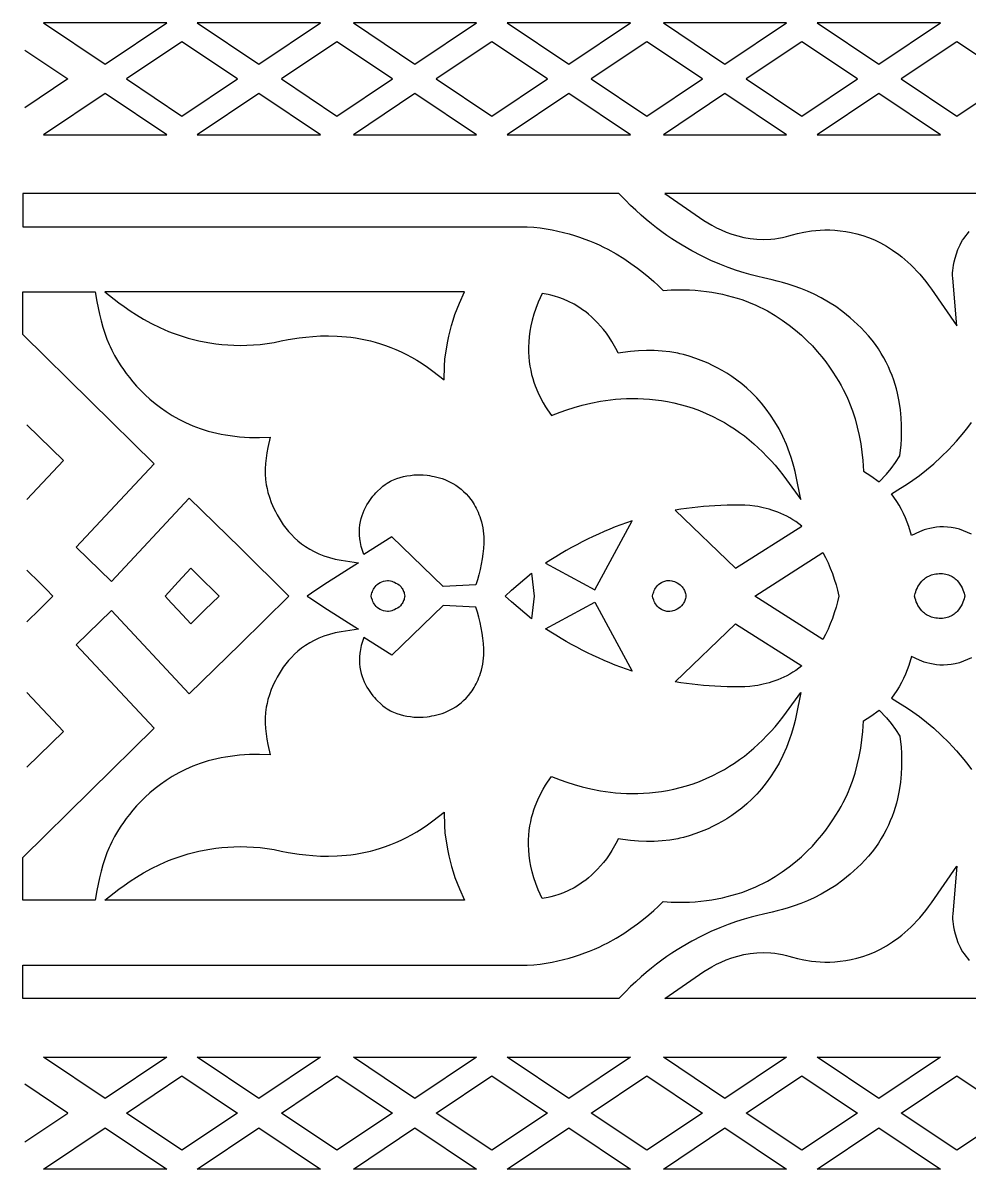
# Model space of a CAD drawing. Extents: x -324 to 324, y -70 to 70.
# Drawn here: x -323.9 to -208, y -70.3 to 70.3 of the extents above; entities that cross this region are included whole.
import ezdxf

# ---------------------------------------------------------------- set-up
doc = ezdxf.new("R2010")
doc.units = 0
doc.layers.add('LAYER_1', color=18, linetype='CONTINUOUS')

msp = doc.modelspace()

# ---------------------------------------------------------------- linework, layer by layer
at = {"layer": 'LAYER_1'}
for points in [[(-287.46, 70.25), (-302.55, 70.25), (-295, 65.18)], [(-306.29, 70.25), (-321.39, 70.25), (-313.84, 65.18)], [(-268.32, 70.25), (-283.42, 70.25), (-275.87, 65.18)], [(-257.03, 65.18), (-249.48, 70.25), (-264.58, 70.25)], [(-230.35, 70.25), (-245.44, 70.25), (-237.9, 65.18)], [(-211.51, 70.25), (-226.61, 70.25), (-219.06, 65.18)], [(-297.62, 63.38), (-304.42, 67.95), (-311.23, 63.38), (-304.42, 58.82)], [(-278.63, 63.38), (-285.44, 67.95), (-292.24, 63.38), (-285.44, 58.82)], [(-266.45, 58.82), (-259.65, 63.38), (-266.45, 67.95), (-273.26, 63.38)], [(-254.27, 63.38), (-247.46, 58.82), (-240.66, 63.38), (-247.46, 67.95)], [(-235.28, 63.38), (-228.48, 58.82), (-221.67, 63.38), (-228.48, 67.95)], [(-216.3, 63.38), (-209.49, 58.82), (-202.69, 63.38), (-209.49, 67.95)], [(-313.84, 61.59), (-321.39, 56.52), (-306.29, 56.52)], [(-302.55, 56.52), (-287.46, 56.52), (-295, 61.59)], [(-283.42, 56.52), (-268.32, 56.52), (-275.87, 61.59)], [(-249.48, 56.52), (-257.03, 61.59), (-264.58, 56.52)], [(-245.44, 56.52), (-230.35, 56.52), (-237.9, 61.59)], [(-226.61, 56.52), (-211.51, 56.52), (-219.06, 61.59)], [(-323.9, 45.24), (-262.12, 45.24), (-261.31, 45.2), (-260.55, 45.12), (-259.81, 45.01), (-259.08, 44.88), (-258.36, 44.73), (-257.67, 44.57), (-257, 44.39), (-256.34, 44.19), (-255.7, 43.98), (-255.08, 43.76), (-254.48, 43.53), (-253.89, 43.28), (-253.32, 43.03), (-252.77, 42.76), (-252.25, 42.5), (-251.23, 41.94), (-250.29, 41.36), (-249.42, 40.78), (-248.62, 40.2), (-247.88, 39.63), (-247.22, 39.07), (-246.62, 38.55), (-246.09, 38.06), (-245.48, 37.46), (-244.49, 37.52), (-243.73, 37.54), (-242.98, 37.54), (-242.26, 37.52), (-241.54, 37.48), (-240.85, 37.42), (-240.17, 37.34), (-239.51, 37.24), (-238.86, 37.13), (-238.22, 37), (-237.61, 36.85), (-237, 36.69), (-236.41, 36.52), (-235.84, 36.33), (-235.28, 36.13), (-234.74, 35.91), (-234.2, 35.69), (-233.69, 35.45), (-233.18, 35.2), (-232.7, 34.94), (-231.75, 34.4), (-230.87, 33.82), (-230.03, 33.22), (-229.25, 32.6), (-228.51, 31.96), (-227.83, 31.3), (-227.19, 30.65), (-226.6, 29.99), (-226.05, 29.33), (-225.55, 28.69), (-225.09, 28.06), (-224.67, 27.45), (-224.3, 26.87), (-223.96, 26.31), (-223.67, 25.8), (-223.42, 25.33), (-223.01, 24.52), (-222.76, 23.95), (-222.63, 23.65), (-222.27, 22.69), (-221.96, 21.71), (-221.69, 20.71), (-221.46, 19.69), (-221.27, 18.67), (-221.13, 17.63), (-221.02, 16.6), (-220.92, 15.3), (-220.01, 14.72), (-218.99, 14.01), (-218.11, 14.94), (-217.54, 15.63), (-217.01, 16.35), (-216.48, 17.19), (-216.33, 18.52), (-216.29, 19.26), (-216.26, 20.07), (-216.27, 20.93), (-216.31, 21.85), (-216.4, 22.82), (-216.55, 23.83), (-216.77, 24.86), (-216.9, 25.39), (-217.06, 25.93), (-217.23, 26.47), (-217.43, 27.01), (-217.64, 27.55), (-217.88, 28.1), (-218.15, 28.65), (-218.44, 29.19), (-218.76, 29.74), (-219.1, 30.28), (-219.47, 30.82), (-219.88, 31.35), (-220.31, 31.88), (-220.77, 32.4), (-221.21, 32.86), (-221.65, 33.29), (-222.1, 33.71), (-222.54, 34.1), (-222.99, 34.47), (-223.44, 34.83), (-224.33, 35.47), (-225.22, 36.04), (-226.1, 36.55), (-226.96, 36.99), (-227.8, 37.37), (-228.62, 37.7), (-229.4, 37.99), (-230.15, 38.23), (-230.86, 38.43), (-231.52, 38.61), (-232.13, 38.75), (-233.17, 38.99), (-233.89, 39.15), (-234.69, 39.36), (-235.56, 39.61), (-236.49, 39.91), (-237.49, 40.26), (-238.54, 40.67), (-239.63, 41.14), (-240.77, 41.69), (-241.95, 42.31), (-243.16, 43.01), (-243.77, 43.39), (-244.39, 43.79), (-245.01, 44.21), (-245.64, 44.66), (-246.27, 45.14), (-246.91, 45.63), (-247.54, 46.16), (-248.18, 46.7), (-248.82, 47.28), (-249.46, 47.88), (-250.1, 48.51), (-250.88, 49.33), (-323.9, 49.33)], [(-291.32, 0), (-297.3, 5.9), (-303.54, 12.01), (-313.07, 1.78), (-317.36, 6), (-307.84, 16.22), (-315.62, 23.88), (-323.9, 32.05), (-323.9, 37.29), (-315.05, 37.29), (-314.84, 36.12), (-314.69, 35.34), (-314.52, 34.55), (-314.32, 33.75), (-314.11, 32.97), (-313.87, 32.22), (-313.62, 31.5), (-313.34, 30.82), (-313.23, 30.58), (-313.01, 30.12), (-312.67, 29.47), (-312.2, 28.68), (-311.91, 28.23), (-311.6, 27.77), (-311.24, 27.28), (-310.85, 26.77), (-310.43, 26.25), (-309.97, 25.72), (-309.47, 25.19), (-308.93, 24.66), (-308.35, 24.13), (-307.72, 23.61), (-307.06, 23.1), (-306.36, 22.61), (-305.61, 22.13), (-304.82, 21.69), (-303.98, 21.27), (-303.1, 20.88), (-302.17, 20.53), (-301.19, 20.22), (-300.68, 20.09), (-300.16, 19.96), (-299.63, 19.84), (-299.08, 19.74), (-298.52, 19.66), (-297.95, 19.58), (-297.37, 19.52), (-296.77, 19.48), (-296.16, 19.45), (-295.53, 19.43), (-294.9, 19.44), (-293.6, 19.48), (-293.9, 18.19), (-294.02, 17.55), (-294.12, 16.89), (-294.18, 16.24), (-294.21, 15.58), (-294.21, 14.93), (-294.17, 14.28), (-294.09, 13.64), (-293.99, 13.16), (-293.88, 12.7), (-293.7, 12.13), (-293.47, 11.46), (-293.15, 10.72), (-292.97, 10.34), (-292.76, 9.94), (-292.53, 9.54), (-292.28, 9.13), (-292, 8.72), (-291.7, 8.32), (-291.37, 7.91), (-291.01, 7.52), (-290.63, 7.13), (-290.21, 6.76), (-289.76, 6.4), (-289.28, 6.06), (-288.77, 5.74), (-288.23, 5.44), (-287.64, 5.17), (-287.02, 4.92), (-286.36, 4.71), (-285.66, 4.52), (-284.92, 4.38), (-282.78, 4.08), (-287.02, 1.37), (-288.56, 0.36), (-289.1, 0), (-288.56, -0.36), (-287.02, -1.37), (-282.78, -4.08), (-284.92, -4.38), (-285.66, -4.52), (-286.36, -4.71), (-287.02, -4.92), (-287.64, -5.17), (-288.23, -5.44), (-288.77, -5.74), (-289.28, -6.06), (-289.76, -6.4), (-290.21, -6.76), (-290.63, -7.13), (-291.01, -7.52), (-291.37, -7.91), (-291.7, -8.32), (-292, -8.72), (-292.28, -9.13), (-292.53, -9.54), (-292.76, -9.94), (-292.97, -10.34), (-293.15, -10.72), (-293.47, -11.46), (-293.7, -12.13), (-293.88, -12.7), (-293.99, -13.16), (-294.09, -13.64), (-294.17, -14.28), (-294.21, -14.93), (-294.21, -15.58), (-294.18, -16.24), (-294.12, -16.89), (-294.02, -17.55), (-293.9, -18.19), (-293.6, -19.48), (-294.9, -19.44), (-295.53, -19.43), (-296.16, -19.45), (-296.77, -19.48), (-297.37, -19.52), (-297.95, -19.58), (-298.52, -19.66), (-299.08, -19.74), (-299.63, -19.84), (-300.16, -19.96), (-300.68, -20.09), (-301.19, -20.22), (-302.17, -20.53), (-303.1, -20.88), (-303.98, -21.27), (-304.82, -21.69), (-305.61, -22.13), (-306.36, -22.61), (-307.06, -23.1), (-307.72, -23.61), (-308.35, -24.13), (-308.93, -24.66), (-309.47, -25.19), (-309.97, -25.72), (-310.43, -26.25), (-310.85, -26.77), (-311.24, -27.28), (-311.6, -27.77), (-311.91, -28.23), (-312.2, -28.68), (-312.67, -29.47), (-313.01, -30.12), (-313.23, -30.58), (-313.34, -30.82), (-313.62, -31.5), (-313.87, -32.22), (-314.11, -32.97), (-314.32, -33.75), (-314.52, -34.55), (-314.69, -35.34), (-314.84, -36.12), (-315.05, -37.29), (-323.9, -37.29), (-323.9, -32.05), (-315.62, -23.88), (-307.84, -16.22), (-317.36, -6), (-313.07, -1.78), (-303.54, -12.01), (-297.3, -5.9)], [(-272.29, 26.5), (-272.26, 28.17), (-272.2, 29.04), (-272.07, 30.07), (-271.86, 31.23), (-271.73, 31.85), (-271.58, 32.49), (-271.4, 33.14), (-271.2, 33.82), (-270.97, 34.5), (-270.72, 35.19), (-270.43, 35.88), (-269.8, 37.29), (-313.86, 37.29), (-312.15, 35.95), (-311.5, 35.47), (-310.78, 34.97), (-309.98, 34.45), (-309.11, 33.93), (-308.16, 33.41), (-307.14, 32.92), (-306.05, 32.44), (-305.48, 32.22), (-304.89, 32.01), (-304.28, 31.81), (-303.66, 31.62), (-303.01, 31.45), (-302.35, 31.29), (-301.68, 31.15), (-300.99, 31.02), (-300.28, 30.92), (-299.55, 30.84), (-298.81, 30.78), (-298.05, 30.74), (-297.27, 30.72), (-296.48, 30.74), (-295.67, 30.78), (-294.85, 30.84), (-293.98, 30.95), (-293.11, 31.09), (-292.26, 31.26), (-291.42, 31.43), (-290.06, 31.65), (-289.26, 31.74), (-288.39, 31.82), (-287.45, 31.88), (-286.45, 31.89), (-285.39, 31.86), (-284.28, 31.78), (-283.72, 31.71), (-283.14, 31.63), (-282.55, 31.53), (-281.95, 31.41), (-281.34, 31.27), (-280.73, 31.1), (-280.11, 30.92), (-279.48, 30.71), (-278.85, 30.48), (-278.21, 30.22), (-277.57, 29.93), (-276.93, 29.62), (-276.28, 29.27), (-275.63, 28.9), (-274.98, 28.49), (-274.33, 28.06), (-273.69, 27.58)], [(-228.61, 11.81), (-229.18, 14.66), (-229.31, 15.27), (-229.46, 15.86), (-229.62, 16.43), (-229.79, 16.99), (-229.98, 17.53), (-230.37, 18.57), (-230.8, 19.55), (-231.27, 20.48), (-231.77, 21.34), (-232.3, 22.16), (-232.85, 22.92), (-233.42, 23.63), (-234, 24.29), (-234.6, 24.9), (-235.21, 25.47), (-235.82, 25.99), (-236.44, 26.46), (-237.05, 26.9), (-237.66, 27.3), (-238.26, 27.66), (-238.84, 27.98), (-239.41, 28.27), (-239.96, 28.53), (-240.49, 28.76), (-241.45, 29.13), (-242.29, 29.4), (-242.96, 29.59), (-243.43, 29.7), (-243.69, 29.75), (-244.64, 29.92), (-245.59, 30.02), (-246.56, 30.08), (-247.52, 30.09), (-248.49, 30.05), (-249.45, 29.97), (-250.4, 29.85), (-250.98, 29.76), (-251.12, 30.05), (-251.43, 30.64), (-251.75, 31.19), (-252.09, 31.71), (-252.43, 32.2), (-252.78, 32.66), (-253.14, 33.09), (-253.5, 33.49), (-253.86, 33.86), (-254.23, 34.21), (-254.6, 34.53), (-254.96, 34.82), (-255.33, 35.09), (-255.69, 35.34), (-256.39, 35.77), (-257.06, 36.12), (-257.69, 36.4), (-258.27, 36.61), (-258.77, 36.77), (-259.21, 36.89), (-259.55, 36.96), (-260.29, 37.1), (-260.78, 36), (-261.07, 35.26), (-261.31, 34.54), (-261.51, 33.82), (-261.67, 33.13), (-261.79, 32.45), (-261.88, 31.78), (-261.94, 31.14), (-261.96, 30.51), (-261.95, 29.9), (-261.92, 29.31), (-261.87, 28.74), (-261.79, 28.19), (-261.69, 27.67), (-261.58, 27.16), (-261.45, 26.68), (-261.31, 26.22), (-261.16, 25.78), (-260.84, 24.98), (-260.51, 24.28), (-260.18, 23.69), (-259.89, 23.2), (-259.64, 22.82), (-259.14, 22.14), (-258.09, 22.54), (-257.28, 22.82), (-256.38, 23.11), (-255.39, 23.39), (-254.31, 23.65), (-253.15, 23.87), (-252.55, 23.97), (-251.93, 24.05), (-251.29, 24.12), (-250.64, 24.17), (-249.97, 24.2), (-249.28, 24.22), (-248.58, 24.22), (-247.87, 24.19), (-247.15, 24.14), (-246.42, 24.06), (-245.67, 23.96), (-244.92, 23.83), (-244.15, 23.68), (-243.38, 23.49), (-242.6, 23.26), (-241.81, 23.01), (-241.01, 22.72), (-240.21, 22.39), (-239.4, 22.02), (-238.59, 21.61), (-237.95, 21.26), (-237.33, 20.88), (-236.71, 20.48), (-236.11, 20.06), (-235.52, 19.62), (-234.94, 19.16), (-234.37, 18.67), (-233.82, 18.17), (-233.28, 17.66), (-232.76, 17.12), (-232.25, 16.58), (-231.75, 16.02), (-231.27, 15.44), (-230.81, 14.86), (-230.36, 14.26)], [(-268.41, 1.36), (-272.42, 1.18), (-278.7, 7.27), (-282.13, 5.09), (-282.22, 5.34), (-282.31, 5.59), (-282.38, 5.84), (-282.45, 6.08), (-282.51, 6.32), (-282.55, 6.56), (-282.59, 6.79), (-282.62, 7.02), (-282.66, 7.47), (-282.67, 7.9), (-282.65, 8.32), (-282.61, 8.73), (-282.54, 9.12), (-282.45, 9.5), (-282.34, 9.86), (-282.22, 10.21), (-282.08, 10.54), (-281.92, 10.86), (-281.76, 11.16), (-281.58, 11.45), (-281.4, 11.72), (-281.22, 11.97), (-281.03, 12.22), (-280.84, 12.44), (-280.65, 12.65), (-280.46, 12.84), (-280.11, 13.18), (-279.8, 13.45), (-279.54, 13.65), (-279.26, 13.85), (-279.08, 13.96), (-278.89, 14.06), (-278.7, 14.16), (-278.51, 14.25), (-278.11, 14.41), (-277.7, 14.54), (-277.28, 14.65), (-276.86, 14.73), (-276.44, 14.79), (-276.02, 14.84), (-275.65, 14.85), (-275.31, 14.86), (-274.88, 14.84), (-274.38, 14.8), (-274.1, 14.76), (-273.81, 14.71), (-273.51, 14.65), (-273.2, 14.58), (-272.88, 14.49), (-272.55, 14.39), (-272.22, 14.27), (-271.89, 14.13), (-271.55, 13.97), (-271.22, 13.79), (-270.88, 13.58), (-270.55, 13.36), (-270.23, 13.1), (-269.91, 12.82), (-269.6, 12.52), (-269.31, 12.18), (-269.02, 11.81), (-268.88, 11.62), (-268.75, 11.41), (-268.62, 11.2), (-268.49, 10.98), (-268.37, 10.75), (-268.26, 10.51), (-268.14, 10.27), (-268.04, 10.01), (-267.94, 9.74), (-267.84, 9.47), (-267.73, 9.11), (-267.64, 8.74), (-267.57, 8.37), (-267.52, 8), (-267.48, 7.62), (-267.45, 7.24), (-267.43, 6.86), (-267.42, 6.49), (-267.48, 5.83), (-267.55, 5.18), (-267.65, 4.54), (-267.77, 3.89), (-267.9, 3.25), (-268.05, 2.61), (-268.23, 1.98)], [(-244, 10.52), (-236.59, 3.4), (-228.47, 8.58), (-228.84, 8.86), (-229.21, 9.12), (-229.58, 9.35), (-229.95, 9.57), (-230.32, 9.78), (-230.69, 9.96), (-231.06, 10.13), (-231.42, 10.28), (-231.78, 10.41), (-232.14, 10.54), (-232.5, 10.64), (-232.85, 10.74), (-233.2, 10.82), (-233.54, 10.89), (-233.88, 10.96), (-234.22, 11.01), (-234.86, 11.08), (-235.48, 11.13), (-236.07, 11.15), (-236.62, 11.15), (-237.61, 11.12), (-238.42, 11.09), (-239.12, 11.06), (-239.82, 11.02), (-240.52, 10.96), (-241.22, 10.89), (-241.92, 10.82), (-242.61, 10.73), (-243.31, 10.63)], [(-259.87, 4.03), (-253.83, 0.76), (-249.26, 9.22), (-249.96, 8.98), (-250.65, 8.73), (-251.34, 8.46), (-252.02, 8.19), (-252.71, 7.9), (-253.38, 7.6), (-254.06, 7.29), (-254.72, 6.97), (-255.39, 6.64), (-256.04, 6.29), (-256.7, 5.94), (-257.34, 5.58), (-257.98, 5.2), (-258.62, 4.82), (-259.24, 4.43)], [(-234.24, 0), (-225.9, 5.33), (-225.57, 4.7), (-225.27, 4.06), (-224.99, 3.41), (-224.73, 2.74), (-224.5, 2.07), (-224.29, 1.38), (-224.11, 0.7), (-223.96, 0), (-224.11, -0.7), (-224.29, -1.38), (-224.5, -2.07), (-224.73, -2.74), (-224.99, -3.41), (-225.27, -4.06), (-225.57, -4.7), (-225.9, -5.33)], [(-306.46, 0), (-304.89, 1.72), (-303.33, 3.4), (-301.6, 1.71), (-300.74, 0.86), (-299.88, 0), (-301.6, -1.71), (-303.33, -3.4), (-304.89, -1.72), (-305.68, -0.86)], [(-281.25, 0), (-281.19, 0.24), (-281.14, 0.37), (-281.09, 0.52), (-281.03, 0.67), (-280.95, 0.82), (-280.86, 0.97), (-280.75, 1.12), (-280.63, 1.27), (-280.49, 1.4), (-280.33, 1.53), (-280.15, 1.64), (-279.95, 1.74), (-279.73, 1.81), (-279.49, 1.87), (-279.22, 1.9), (-279.11, 1.89), (-278.87, 1.84), (-278.72, 1.8), (-278.56, 1.75), (-278.38, 1.68), (-278.2, 1.59), (-278.01, 1.48), (-277.83, 1.35), (-277.66, 1.2), (-277.58, 1.11), (-277.51, 1.02), (-277.44, 0.92), (-277.37, 0.81), (-277.31, 0.69), (-277.26, 0.57), (-277.21, 0.44), (-277.18, 0.3), (-277.15, 0.16), (-277.13, 0), (-277.15, -0.16), (-277.18, -0.3), (-277.21, -0.44), (-277.26, -0.57), (-277.31, -0.69), (-277.37, -0.81), (-277.44, -0.92), (-277.51, -1.02), (-277.66, -1.2), (-277.83, -1.35), (-278.01, -1.48), (-278.2, -1.59), (-278.38, -1.68), (-278.56, -1.75), (-278.72, -1.8), (-278.87, -1.84), (-279.11, -1.89), (-279.22, -1.9), (-279.49, -1.87), (-279.73, -1.81), (-279.95, -1.74), (-280.15, -1.64), (-280.33, -1.53), (-280.49, -1.4), (-280.63, -1.27), (-280.75, -1.12), (-280.86, -0.97), (-280.95, -0.82), (-281.03, -0.67), (-281.09, -0.52), (-281.19, -0.24)], [(-264.84, 0), (-264.05, 0.72), (-263.24, 1.43), (-262.42, 2.11), (-261.59, 2.78), (-261.26, 0), (-261.59, -2.78), (-262.42, -2.11), (-263.24, -1.43), (-264.05, -0.72)], [(-246.77, 0), (-246.72, 0.24), (-246.67, 0.37), (-246.62, 0.52), (-246.56, 0.67), (-246.48, 0.82), (-246.39, 0.98), (-246.29, 1.13), (-246.16, 1.27), (-246.03, 1.41), (-245.87, 1.54), (-245.69, 1.65), (-245.49, 1.75), (-245.28, 1.83), (-245.03, 1.88), (-244.77, 1.91), (-244.66, 1.9), (-244.42, 1.85), (-244.27, 1.81), (-244.1, 1.76), (-243.92, 1.69), (-243.74, 1.6), (-243.56, 1.49), (-243.38, 1.35), (-243.21, 1.2), (-243.13, 1.11), (-243.05, 1.02), (-242.98, 0.92), (-242.92, 0.81), (-242.86, 0.69), (-242.81, 0.57), (-242.76, 0.44), (-242.73, 0.3), (-242.7, 0.16), (-242.68, 0), (-242.7, -0.16), (-242.73, -0.3), (-242.76, -0.44), (-242.81, -0.57), (-242.86, -0.69), (-242.92, -0.81), (-242.98, -0.92), (-243.05, -1.02), (-243.21, -1.2), (-243.38, -1.35), (-243.56, -1.49), (-243.74, -1.6), (-243.92, -1.69), (-244.1, -1.76), (-244.27, -1.81), (-244.42, -1.85), (-244.66, -1.9), (-244.77, -1.91), (-245.03, -1.88), (-245.28, -1.83), (-245.49, -1.75), (-245.69, -1.65), (-245.87, -1.54), (-246.03, -1.41), (-246.16, -1.27), (-246.29, -1.13), (-246.39, -0.98), (-246.48, -0.82), (-246.56, -0.67), (-246.62, -0.52), (-246.72, -0.24)], [(-214.68, 0), (-214.6, 0.32), (-214.53, 0.51), (-214.46, 0.72), (-214.36, 0.93), (-214.25, 1.16), (-214.11, 1.38), (-213.95, 1.6), (-213.77, 1.82), (-213.56, 2.02), (-213.44, 2.12), (-213.32, 2.21), (-213.19, 2.3), (-213.06, 2.38), (-212.91, 2.45), (-212.76, 2.52), (-212.6, 2.58), (-212.43, 2.63), (-212.25, 2.67), (-212.06, 2.71), (-211.86, 2.73), (-211.66, 2.75), (-211.44, 2.75), (-211.24, 2.74), (-211.05, 2.72), (-210.86, 2.69), (-210.69, 2.65), (-210.52, 2.59), (-210.36, 2.53), (-210.21, 2.46), (-210.07, 2.39), (-209.94, 2.3), (-209.81, 2.21), (-209.69, 2.12), (-209.58, 2.02), (-209.47, 1.91), (-209.28, 1.69), (-209.11, 1.46), (-208.97, 1.22), (-208.85, 0.99), (-208.75, 0.76), (-208.67, 0.54), (-208.6, 0.34), (-208.52, 0), (-208.55, -0.15), (-208.6, -0.34), (-208.67, -0.54), (-208.75, -0.76), (-208.85, -0.99), (-208.97, -1.22), (-209.11, -1.46), (-209.28, -1.69), (-209.47, -1.91), (-209.58, -2.02), (-209.69, -2.12), (-209.81, -2.21), (-209.94, -2.3), (-210.07, -2.39), (-210.21, -2.46), (-210.36, -2.53), (-210.52, -2.59), (-210.69, -2.65), (-210.86, -2.69), (-211.05, -2.72), (-211.24, -2.74), (-211.44, -2.75), (-211.66, -2.75), (-211.86, -2.73), (-212.06, -2.71), (-212.25, -2.67), (-212.43, -2.63), (-212.6, -2.58), (-212.76, -2.52), (-212.91, -2.45), (-213.06, -2.38), (-213.19, -2.3), (-213.32, -2.21), (-213.44, -2.12), (-213.56, -2.02), (-213.77, -1.82), (-213.95, -1.6), (-214.11, -1.38), (-214.25, -1.16), (-214.36, -0.93), (-214.46, -0.72), (-214.53, -0.51), (-214.6, -0.32)], [(-268.41, -1.36), (-272.42, -1.18), (-278.7, -7.27), (-282.13, -5.09), (-282.22, -5.34), (-282.31, -5.59), (-282.38, -5.84), (-282.45, -6.08), (-282.51, -6.32), (-282.55, -6.56), (-282.59, -6.79), (-282.62, -7.02), (-282.66, -7.47), (-282.67, -7.9), (-282.65, -8.32), (-282.61, -8.73), (-282.54, -9.12), (-282.45, -9.5), (-282.34, -9.86), (-282.22, -10.21), (-282.08, -10.54), (-281.92, -10.86), (-281.76, -11.16), (-281.58, -11.45), (-281.4, -11.72), (-281.22, -11.97), (-281.03, -12.22), (-280.84, -12.44), (-280.65, -12.65), (-280.46, -12.84), (-280.11, -13.18), (-279.8, -13.45), (-279.54, -13.65), (-279.26, -13.85), (-279.08, -13.96), (-278.89, -14.06), (-278.7, -14.16), (-278.51, -14.25), (-278.11, -14.41), (-277.7, -14.54), (-277.28, -14.65), (-276.86, -14.73), (-276.44, -14.79), (-276.02, -14.84), (-275.65, -14.85), (-275.31, -14.86), (-274.88, -14.84), (-274.38, -14.8), (-274.1, -14.76), (-273.81, -14.71), (-273.51, -14.65), (-273.2, -14.58), (-272.88, -14.49), (-272.55, -14.39), (-272.22, -14.27), (-271.89, -14.13), (-271.55, -13.97), (-271.22, -13.79), (-270.88, -13.58), (-270.55, -13.36), (-270.23, -13.1), (-269.91, -12.82), (-269.6, -12.52), (-269.31, -12.18), (-269.02, -11.81), (-268.88, -11.62), (-268.75, -11.41), (-268.62, -11.2), (-268.49, -10.98), (-268.37, -10.75), (-268.26, -10.51), (-268.14, -10.27), (-268.04, -10.01), (-267.94, -9.74), (-267.84, -9.47), (-267.73, -9.11), (-267.64, -8.74), (-267.57, -8.37), (-267.52, -8), (-267.48, -7.62), (-267.45, -7.24), (-267.43, -6.86), (-267.42, -6.49), (-267.48, -5.83), (-267.55, -5.18), (-267.65, -4.54), (-267.77, -3.89), (-267.9, -3.25), (-268.05, -2.61), (-268.23, -1.98)], [(-259.87, -4.03), (-253.83, -0.76), (-249.26, -9.22), (-249.96, -8.98), (-250.65, -8.73), (-251.34, -8.46), (-252.02, -8.19), (-252.71, -7.9), (-253.38, -7.6), (-254.06, -7.29), (-254.72, -6.97), (-255.39, -6.64), (-256.04, -6.29), (-256.7, -5.94), (-257.34, -5.58), (-257.98, -5.2), (-258.62, -4.82), (-259.24, -4.43)], [(-244, -10.52), (-236.59, -3.4), (-228.47, -8.58), (-228.84, -8.86), (-229.21, -9.12), (-229.58, -9.35), (-229.95, -9.57), (-230.32, -9.78), (-230.69, -9.96), (-231.06, -10.13), (-231.42, -10.28), (-231.78, -10.41), (-232.14, -10.54), (-232.5, -10.64), (-232.85, -10.74), (-233.2, -10.82), (-233.54, -10.89), (-233.88, -10.96), (-234.22, -11.01), (-234.86, -11.08), (-235.48, -11.13), (-236.07, -11.15), (-236.62, -11.15), (-237.61, -11.12), (-238.42, -11.09), (-239.12, -11.06), (-239.82, -11.02), (-240.52, -10.96), (-241.22, -10.89), (-241.92, -10.82), (-242.61, -10.73), (-243.31, -10.63)], [(-228.61, -11.81), (-229.18, -14.66), (-229.31, -15.27), (-229.46, -15.86), (-229.62, -16.43), (-229.79, -16.99), (-229.98, -17.53), (-230.37, -18.57), (-230.8, -19.55), (-231.27, -20.48), (-231.77, -21.34), (-232.3, -22.16), (-232.85, -22.92), (-233.42, -23.63), (-234, -24.29), (-234.6, -24.9), (-235.21, -25.47), (-235.82, -25.99), (-236.44, -26.46), (-237.05, -26.9), (-237.66, -27.3), (-238.26, -27.66), (-238.84, -27.98), (-239.41, -28.27), (-239.96, -28.53), (-240.49, -28.76), (-241.45, -29.13), (-242.29, -29.4), (-242.96, -29.59), (-243.43, -29.7), (-243.69, -29.75), (-244.64, -29.92), (-245.59, -30.02), (-246.56, -30.08), (-247.52, -30.09), (-248.49, -30.05), (-249.45, -29.97), (-250.4, -29.85), (-250.98, -29.76), (-251.12, -30.05), (-251.43, -30.64), (-251.75, -31.19), (-252.09, -31.71), (-252.43, -32.2), (-252.78, -32.66), (-253.14, -33.09), (-253.5, -33.49), (-253.86, -33.86), (-254.23, -34.21), (-254.6, -34.53), (-254.96, -34.82), (-255.33, -35.09), (-255.69, -35.34), (-256.39, -35.77), (-257.06, -36.12), (-257.69, -36.4), (-258.27, -36.61), (-258.77, -36.77), (-259.21, -36.89), (-259.55, -36.96), (-260.29, -37.1), (-260.78, -36), (-261.07, -35.26), (-261.31, -34.54), (-261.51, -33.82), (-261.67, -33.13), (-261.79, -32.45), (-261.88, -31.78), (-261.94, -31.14), (-261.96, -30.51), (-261.95, -29.9), (-261.92, -29.31), (-261.87, -28.74), (-261.79, -28.19), (-261.69, -27.67), (-261.58, -27.16), (-261.45, -26.68), (-261.31, -26.22), (-261.16, -25.78), (-260.84, -24.98), (-260.51, -24.28), (-260.18, -23.69), (-259.89, -23.2), (-259.64, -22.82), (-259.14, -22.14), (-258.09, -22.54), (-257.28, -22.82), (-256.38, -23.11), (-255.39, -23.39), (-254.31, -23.65), (-253.15, -23.87), (-252.55, -23.97), (-251.93, -24.05), (-251.29, -24.12), (-250.64, -24.17), (-249.97, -24.2), (-249.28, -24.22), (-248.58, -24.22), (-247.87, -24.19), (-247.15, -24.14), (-246.42, -24.06), (-245.67, -23.96), (-244.92, -23.83), (-244.15, -23.68), (-243.38, -23.49), (-242.6, -23.26), (-241.81, -23.01), (-241.01, -22.72), (-240.21, -22.39), (-239.4, -22.02), (-238.59, -21.61), (-237.95, -21.26), (-237.33, -20.88), (-236.71, -20.48), (-236.11, -20.06), (-235.52, -19.62), (-234.94, -19.16), (-234.37, -18.67), (-233.82, -18.17), (-233.28, -17.66), (-232.76, -17.12), (-232.25, -16.58), (-231.75, -16.02), (-231.27, -15.44), (-230.81, -14.86), (-230.36, -14.26)], [(-323.9, -45.24), (-262.12, -45.24), (-261.31, -45.2), (-260.55, -45.12), (-259.81, -45.01), (-259.08, -44.88), (-258.36, -44.73), (-257.67, -44.57), (-257, -44.39), (-256.34, -44.19), (-255.7, -43.98), (-255.08, -43.76), (-254.48, -43.53), (-253.89, -43.28), (-253.32, -43.03), (-252.77, -42.76), (-252.25, -42.5), (-251.23, -41.94), (-250.29, -41.36), (-249.42, -40.78), (-248.62, -40.2), (-247.88, -39.63), (-247.22, -39.07), (-246.62, -38.55), (-246.09, -38.06), (-245.48, -37.46), (-244.49, -37.52), (-243.73, -37.54), (-242.98, -37.54), (-242.26, -37.52), (-241.54, -37.48), (-240.85, -37.42), (-240.17, -37.34), (-239.51, -37.24), (-238.86, -37.13), (-238.22, -37), (-237.61, -36.85), (-237, -36.69), (-236.41, -36.52), (-235.84, -36.33), (-235.28, -36.13), (-234.74, -35.91), (-234.2, -35.69), (-233.69, -35.45), (-233.18, -35.2), (-232.7, -34.94), (-231.75, -34.4), (-230.87, -33.82), (-230.03, -33.22), (-229.25, -32.6), (-228.51, -31.96), (-227.83, -31.3), (-227.19, -30.65), (-226.6, -29.99), (-226.05, -29.33), (-225.55, -28.69), (-225.09, -28.06), (-224.67, -27.45), (-224.3, -26.87), (-223.96, -26.31), (-223.67, -25.8), (-223.42, -25.33), (-223.01, -24.52), (-222.76, -23.95), (-222.63, -23.65), (-222.27, -22.69), (-221.96, -21.71), (-221.69, -20.71), (-221.46, -19.69), (-221.27, -18.67), (-221.13, -17.63), (-221.02, -16.6), (-220.92, -15.3), (-220.01, -14.72), (-218.99, -14.01), (-218.11, -14.94), (-217.54, -15.63), (-217.01, -16.35), (-216.48, -17.19), (-216.33, -18.52), (-216.29, -19.26), (-216.26, -20.07), (-216.27, -20.93), (-216.31, -21.85), (-216.4, -22.82), (-216.55, -23.83), (-216.77, -24.86), (-216.9, -25.39), (-217.06, -25.93), (-217.23, -26.47), (-217.43, -27.01), (-217.64, -27.55), (-217.88, -28.1), (-218.15, -28.65), (-218.44, -29.19), (-218.76, -29.74), (-219.1, -30.28), (-219.47, -30.82), (-219.88, -31.35), (-220.31, -31.88), (-220.77, -32.4), (-221.21, -32.86), (-221.65, -33.29), (-222.1, -33.71), (-222.54, -34.1), (-222.99, -34.47), (-223.44, -34.83), (-224.33, -35.47), (-225.22, -36.04), (-226.1, -36.55), (-226.96, -36.99), (-227.8, -37.37), (-228.62, -37.7), (-229.4, -37.99), (-230.15, -38.23), (-230.86, -38.43), (-231.52, -38.61), (-232.13, -38.75), (-233.17, -38.99), (-233.89, -39.15), (-234.69, -39.36), (-235.56, -39.61), (-236.49, -39.91), (-237.49, -40.26), (-238.54, -40.67), (-239.63, -41.14), (-240.77, -41.69), (-241.95, -42.31), (-243.16, -43.01), (-243.77, -43.39), (-244.39, -43.79), (-245.01, -44.21), (-245.64, -44.66), (-246.27, -45.14), (-246.91, -45.63), (-247.54, -46.16), (-248.18, -46.7), (-248.82, -47.28), (-249.46, -47.88), (-250.1, -48.51), (-250.88, -49.33), (-323.9, -49.33)], [(-272.29, -26.5), (-272.26, -28.17), (-272.2, -29.04), (-272.07, -30.07), (-271.86, -31.23), (-271.73, -31.85), (-271.58, -32.49), (-271.4, -33.14), (-271.2, -33.82), (-270.97, -34.5), (-270.72, -35.19), (-270.43, -35.88), (-269.8, -37.29), (-313.86, -37.29), (-312.15, -35.95), (-311.5, -35.47), (-310.78, -34.97), (-309.98, -34.45), (-309.11, -33.93), (-308.16, -33.41), (-307.14, -32.92), (-306.05, -32.44), (-305.48, -32.22), (-304.89, -32.01), (-304.28, -31.81), (-303.66, -31.62), (-303.01, -31.45), (-302.35, -31.29), (-301.68, -31.15), (-300.99, -31.02), (-300.28, -30.92), (-299.55, -30.84), (-298.81, -30.78), (-298.05, -30.74), (-297.27, -30.72), (-296.48, -30.74), (-295.67, -30.78), (-294.85, -30.84), (-293.98, -30.95), (-293.11, -31.09), (-292.26, -31.26), (-291.42, -31.43), (-290.06, -31.65), (-289.26, -31.74), (-288.39, -31.82), (-287.45, -31.88), (-286.45, -31.89), (-285.39, -31.86), (-284.28, -31.78), (-283.72, -31.71), (-283.14, -31.63), (-282.55, -31.53), (-281.95, -31.41), (-281.34, -31.27), (-280.73, -31.1), (-280.11, -30.92), (-279.48, -30.71), (-278.85, -30.48), (-278.21, -30.22), (-277.57, -29.93), (-276.93, -29.62), (-276.28, -29.27), (-275.63, -28.9), (-274.98, -28.49), (-274.33, -28.06), (-273.69, -27.58)], [(-313.84, -61.59), (-321.39, -56.52), (-306.29, -56.52)], [(-302.55, -56.52), (-287.46, -56.52), (-295, -61.59)], [(-283.42, -56.52), (-268.32, -56.52), (-275.87, -61.59)], [(-249.48, -56.52), (-257.03, -61.59), (-264.58, -56.52)], [(-245.44, -56.52), (-230.35, -56.52), (-237.9, -61.59)], [(-226.61, -56.52), (-211.51, -56.52), (-219.06, -61.59)], [(-297.62, -63.38), (-304.42, -67.95), (-311.23, -63.38), (-304.42, -58.82)], [(-278.63, -63.38), (-285.44, -67.95), (-292.24, -63.38), (-285.44, -58.82)], [(-266.45, -58.82), (-259.65, -63.38), (-266.45, -67.95), (-273.26, -63.38)], [(-254.27, -63.38), (-247.46, -58.82), (-240.66, -63.38), (-247.46, -67.95)], [(-235.28, -63.38), (-228.48, -58.82), (-221.67, -63.38), (-228.48, -67.95)], [(-216.3, -63.38), (-209.49, -58.82), (-202.69, -63.38), (-209.49, -67.95)], [(-306.29, -70.25), (-321.39, -70.25), (-313.84, -65.18)], [(-287.46, -70.25), (-302.55, -70.25), (-295, -65.18)], [(-268.32, -70.25), (-283.42, -70.25), (-275.87, -65.18)], [(-257.03, -65.18), (-249.48, -70.25), (-264.58, -70.25)], [(-230.35, -70.25), (-245.44, -70.25), (-237.9, -65.18)], [(-211.51, -70.25), (-226.61, -70.25), (-219.06, -65.18)]]:
    msp.add_lwpolyline(points, close=True, dxfattribs=at)
for points in [[(-323.68, 66.93), (-318.39, 63.38), (-323.68, 59.83)], [(-198.18, 49.36), (-245.26, 49.36), (-240.48, 46.04), (-240.01, 45.74), (-239.5, 45.45), (-238.95, 45.15), (-238.36, 44.87), (-237.73, 44.6), (-237.06, 44.35), (-236.34, 44.14), (-235.59, 43.96), (-234.81, 43.83), (-233.99, 43.74), (-233.13, 43.72), (-232.26, 43.76), (-231.79, 43.8), (-231.33, 43.86), (-230.86, 43.95), (-230.36, 44.05), (-230.08, 44.14), (-229.64, 44.27), (-229.02, 44.43), (-228.24, 44.6), (-227.29, 44.75), (-226.78, 44.81), (-226.23, 44.85), (-225.66, 44.87), (-225.05, 44.87), (-224.43, 44.84), (-223.78, 44.78), (-223.11, 44.7), (-222.43, 44.57), (-221.73, 44.41), (-221.02, 44.2), (-220.3, 43.95), (-219.57, 43.65), (-218.84, 43.29), (-218.1, 42.88), (-217.36, 42.41), (-216.61, 41.87), (-216.24, 41.58), (-215.87, 41.27), (-215.5, 40.94), (-215.13, 40.59), (-214.76, 40.23), (-214.4, 39.84), (-214.03, 39.44), (-213.67, 39.01), (-213.31, 38.56), (-212.95, 38.09), (-212.59, 37.6), (-209.51, 33.12), (-209.99, 38.95), (-210.01, 39.3), (-210.01, 39.62), (-209.99, 39.89), (-209.9, 40.55), (-209.82, 40.96), (-209.71, 41.43), (-209.55, 41.95), (-209.35, 42.49), (-209.09, 43.06), (-208.95, 43.32), (-208.78, 43.6), (-208.6, 43.88), (-208.41, 44.15), (-208.2, 44.41), (-207.97, 44.68)], [(-207.71, 7.59), (-208.66, 8), (-209.18, 8.18), (-209.68, 8.31), (-210.17, 8.4), (-210.65, 8.45), (-211.11, 8.47), (-211.56, 8.46), (-211.99, 8.42), (-212.4, 8.36), (-212.79, 8.29), (-213.15, 8.2), (-213.48, 8.1), (-214.07, 7.87), (-215.05, 7.42), (-215.38, 8.52), (-215.57, 9.06), (-215.78, 9.59), (-216.02, 10.11), (-216.28, 10.62), (-216.56, 11.12), (-216.86, 11.6), (-217.48, 12.52), (-216.38, 13.2), (-215.67, 13.66), (-214.9, 14.19), (-214.08, 14.79), (-213.22, 15.47), (-212.33, 16.22), (-211.42, 17.05), (-210.49, 17.97), (-210.02, 18.46), (-209.55, 18.97), (-209.09, 19.5), (-208.62, 20.06), (-208.16, 20.64), (-207.7, 21.25)], [(-323.41, 11.81), (-318.95, 16.6), (-323.41, 21)], [(-323.41, 3.16), (-321.83, 1.6), (-321.03, 0.81), (-320.24, 0), (-321.03, -0.81), (-321.83, -1.6), (-323.41, -3.16)], [(-207.71, -7.59), (-208.66, -8), (-209.18, -8.18), (-209.68, -8.31), (-210.17, -8.4), (-210.65, -8.45), (-211.11, -8.47), (-211.56, -8.46), (-211.99, -8.42), (-212.4, -8.36), (-212.79, -8.29), (-213.15, -8.2), (-213.48, -8.1), (-214.07, -7.87), (-215.05, -7.42), (-215.38, -8.52), (-215.57, -9.06), (-215.78, -9.59), (-216.02, -10.11), (-216.28, -10.62), (-216.56, -11.12), (-216.86, -11.6), (-217.48, -12.52), (-216.38, -13.2), (-215.67, -13.66), (-214.9, -14.19), (-214.08, -14.79), (-213.22, -15.47), (-212.33, -16.22), (-211.42, -17.05), (-210.49, -17.97), (-210.02, -18.46), (-209.55, -18.97), (-209.09, -19.5), (-208.62, -20.06), (-208.16, -20.64), (-207.7, -21.25)], [(-323.41, -11.81), (-318.95, -16.6), (-323.41, -21)], [(-198.18, -49.36), (-245.26, -49.36), (-240.48, -46.04), (-240.01, -45.74), (-239.5, -45.45), (-238.95, -45.15), (-238.36, -44.87), (-237.73, -44.6), (-237.06, -44.35), (-236.34, -44.14), (-235.59, -43.96), (-234.81, -43.83), (-233.99, -43.74), (-233.13, -43.72), (-232.26, -43.76), (-231.79, -43.8), (-231.33, -43.86), (-230.86, -43.95), (-230.36, -44.05), (-230.08, -44.14), (-229.64, -44.27), (-229.02, -44.43), (-228.24, -44.6), (-227.29, -44.75), (-226.78, -44.81), (-226.23, -44.85), (-225.66, -44.87), (-225.05, -44.87), (-224.43, -44.84), (-223.78, -44.78), (-223.11, -44.7), (-222.43, -44.57), (-221.73, -44.41), (-221.02, -44.2), (-220.3, -43.95), (-219.57, -43.65), (-218.84, -43.29), (-218.1, -42.88), (-217.36, -42.41), (-216.61, -41.87), (-216.24, -41.58), (-215.87, -41.27), (-215.5, -40.94), (-215.13, -40.59), (-214.76, -40.23), (-214.4, -39.84), (-214.03, -39.44), (-213.67, -39.01), (-213.31, -38.56), (-212.95, -38.09), (-212.59, -37.6), (-209.51, -33.12), (-209.99, -38.95), (-210.01, -39.3), (-210.01, -39.62), (-209.99, -39.89), (-209.9, -40.55), (-209.82, -40.96), (-209.71, -41.43), (-209.55, -41.95), (-209.35, -42.49), (-209.09, -43.06), (-208.95, -43.32), (-208.78, -43.6), (-208.6, -43.88), (-208.41, -44.15), (-208.2, -44.41), (-207.97, -44.68)], [(-323.68, -66.93), (-318.39, -63.38), (-323.68, -59.83)]]:
    msp.add_lwpolyline(points, dxfattribs=at)

doc.saveas('drawing.dxf')
